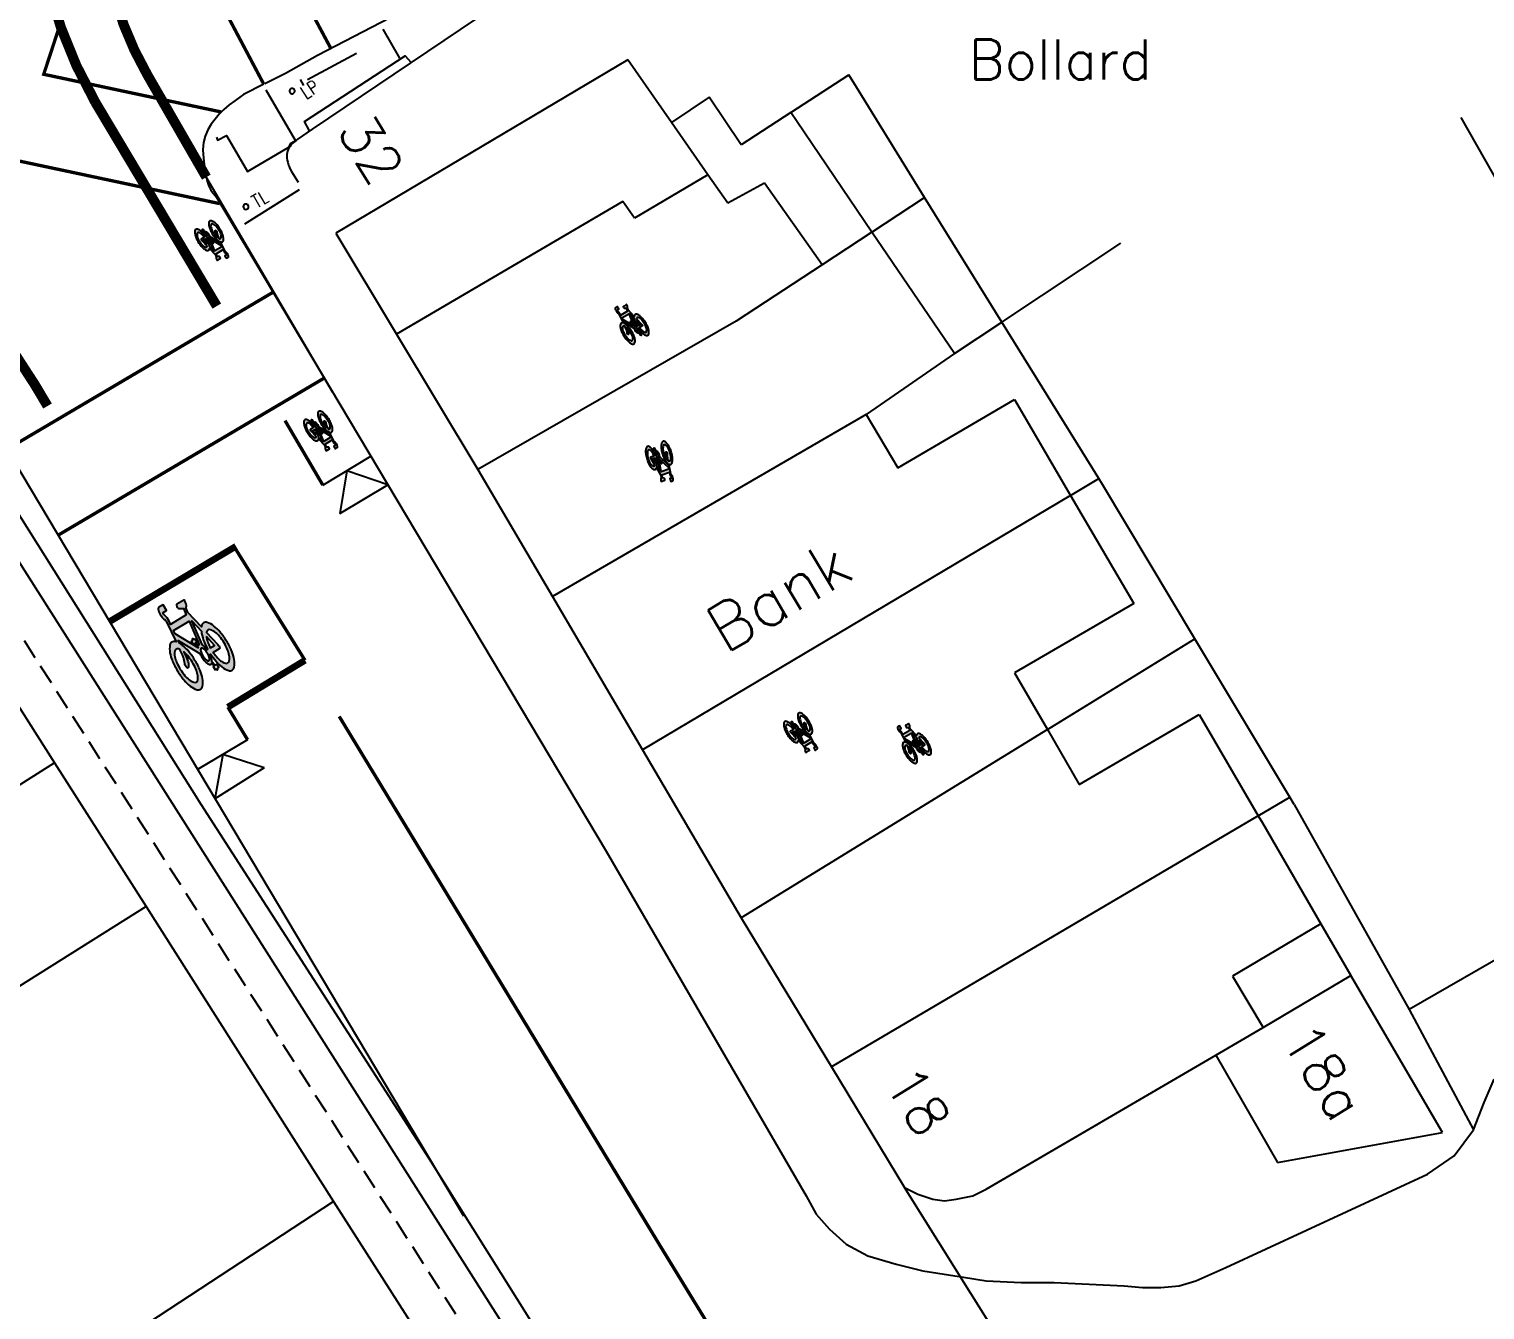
# Model space of a CAD drawing. Extents: x 427500 to 429848, y 434500 to 436505.
# Drawn here: x 427899.43 to 427943.12, y 436157.08 to 436195.52 of the extents above; entities that cross this region are included whole.
import ezdxf

# ---------------------------------------------------------------- set-up
doc = ezdxf.new("R2010")
doc.units = 0
for name, pattern in [('1003', [0.9, 0.6, -0.3]), ('1004', [6, 4, -2]), ('1055', [0.6, 0.1, -0.5]), ('BLIP', [1, 0.5, -0.5])]:
    doc.linetypes.add(name, pattern=pattern)
doc.layers.get('0').update_dxf_attribs({"color": 222})
for name, color, linetype in [('KTS_LINES', 7, 'Continuous'), ('LPTIP_Ex_Base', 8, 'Continuous'), ('PRO-MARKINGS', 7, 'Continuous'), ('PROPOSED', 1, 'Continuous')]:
    doc.layers.add(name, color=color, linetype=linetype)
doc.styles.add('MtXpl_Romans', font='romans__.ttf')
doc.styles.get("Standard").update_dxf_attribs({"font": 'romans.shx'})

# ---------------------------------------------------------------- blocks, each defined once
blk = doc.blocks.new('FENCE_UP')
at = {"color": 0, "linetype": 'ByBlock', "flags": 128}
blk.add_lwpolyline([(0, 0.5), (0, -0.5)], dxfattribs=at)
blk = doc.blocks.new('CIRCL')
at = {"color": 0, "linetype": 'ByBlock', "flags": 128}
for points in [[(0.5, 0), (0.475, 0.154), (0.404, 0.293), (0.293, 0.404), (0.154, 0.475), (0, 0.5), (-0.154, 0.475), (-0.293, 0.404), (-0.404, 0.293), (-0.475, 0.154), (-0.5, 0), (-0.475, -0.154), (-0.404, -0.293), (-0.293, -0.404), (-0.154, -0.475), (0, -0.5), (0.154, -0.475), (0.293, -0.404), (0.404, -0.293), (0.475, -0.154)], [(0.5, 0), (0.475, -0.154)]]:
    blk.add_lwpolyline(points, dxfattribs=at)
blk = doc.blocks.new('Bicycle-1057L')
h = blk.add_hatch(color=0)
h.dxf.hatch_style = 1
edge = h.paths.add_edge_path()
edge.add_arc((0.285, -0.213), 0.06, 129.1418, 144.2919)
edge.add_arc((0.246, -0.185), 0.0123, 145.2543, 218.1085)
edge.add_arc((0.272, -0.165), 0.0451, 218.1085, 242.7437)
edge.add_arc((0.3, -0.11), 0.107, 242.7437, 256.1141)
edge.add_line((0.274, -0.214), (0.274, -0.248))
edge.add_line((0.274, -0.248), (0.387, -0.248))
edge.add_line((0.387, -0.248), (0.387, -0.195))
edge.add_line((0.387, -0.195), (0.534, -0.17))
edge.add_arc((0.666, 0.057), 0.263, 239.7927, 250.149)
edge.add_arc((0.76, 0.316), 0.538, 250.149, 261.4949)
edge.add_arc((0.822, 0.729), 0.956, 261.4949, 265.579)
edge.add_line((0.748, -0.224), (0.748, -0.251))
edge.add_arc((0.827, -2.482), 2.233, 92.0364, 98.7101)
edge.add_arc((0.681, -1.524), 1.263, 98.7101, 110.2976)
edge.add_arc((0.459, -0.924), 0.624, 110.2976, 131.7626)
edge.add_arc((0.13, -0.555), 0.13, 131.7626, 180)
edge.add_arc((0.13, -0.555), 0.13, 180, 228.2374)
edge.add_arc((0.459, -0.187), 0.624, 228.2374, 249.7024)
edge.add_arc((0.681, 0.413), 1.263, 249.7024, 261.2899)
edge.add_arc((0.827, 1.371), 2.233, 261.2899, 270)
edge.add_arc((0.827, 1.371), 2.233, 270, 278.7101)
edge.add_arc((0.974, 0.413), 1.263, 278.7101, 290.2976)
edge.add_arc((1.196, -0.187), 0.624, 290.2976, 311.7626)
edge.add_arc((1.525, -0.555), 0.13, 311.7626, 360)
edge.add_arc((1.525, -0.555), 0.13, 0, 48.2374)
edge.add_arc((1.196, -0.924), 0.624, 48.2374, 51.4487)
edge.add_line((1.585, -0.436), (2.166, -0.316))
edge.add_line((2.166, -0.316), (2.326, -0.339))
edge.add_arc((2.374, -0.328), 0.049, 192.7523, 229.4557)
edge.add_arc((2.453, -0.232), 0.174, 230.3015, 254.7694)
edge.add_arc((2.578, 0.205), 0.627, 254.2163, 263.9589)
edge.add_arc((2.519, -0.358), 0.0621, 263.3378, 292.2723)
edge.add_arc((2.535, -0.402), 0.0152, 300.2363, 358.2882)
edge.add_line((2.55, -0.402), (2.55, -0.157))
edge.add_arc((2.525, -0.158), 0.0247, 2.6611, 38.315)
edge.add_arc((2.518, -0.164), 0.0344, 38.315, 73.2177)
edge.add_arc((2.477, -0.298), 0.174, 73.2177, 98.6063)
edge.add_arc((2.463, -0.2), 0.0751, 98.6063, 134.8802)
edge.add_line((2.41, -0.147), (2.342, -0.26))
edge.add_line((2.342, -0.26), (2.131, -0.23))
edge.add_line((2.131, -0.23), (2.131, 0.316))
edge.add_line((2.131, 0.316), (2.233, 0.306))
edge.add_arc((2.304, 0.753), 0.452, 260.9327, 290.3801)
edge.add_arc((2.506, 0.246), 0.0935, 71.0097, 118.2334, ccw=False)
edge.add_arc((2.529, 0.315), 0.0209, 6.4726, 70.6973, ccw=False)
edge.add_line((2.55, 0.317), (2.55, 0.204))
edge.add_line((2.55, 0.204), (2.754, 0.204))
edge.add_line((2.754, 0.204), (2.754, 0.352))
edge.add_arc((2.719, 0.346), 0.0355, 9.2422, 38.245)
edge.add_arc((2.665, 0.304), 0.104, 38.245, 62.4014)
edge.add_arc((2.594, 0.167), 0.258, 62.4014, 80.16)
edge.add_arc((2.532, -0.19), 0.62, 80.16, 97.3946)
edge.add_arc((2.498, 0.076), 0.352, 97.3946, 115.9418)
edge.add_arc((2.287, 0.506), 0.127, 265.4429, 296.4808, ccw=False)
edge.add_line((2.277, 0.38), (1.596, 0.445))
edge.add_arc((1.196, 0.924), 0.624, 309.8749, 311.7821)
edge.add_arc((1.525, 0.555), 0.13, 311.7821, 360)
edge.add_arc((1.525, 0.555), 0.13, 0, 48.2179)
edge.add_arc((1.196, 0.187), 0.624, 48.2179, 69.6897)
edge.add_arc((0.974, -0.412), 1.263, 69.6897, 81.284)
edge.add_arc((0.827, -1.369), 2.231, 81.284, 90)
edge.add_arc((0.827, -1.369), 2.231, 90, 98.716)
edge.add_arc((0.681, -0.412), 1.263, 98.716, 110.3103)
edge.add_arc((0.459, 0.187), 0.624, 110.3103, 131.7821)
edge.add_arc((0.13, 0.555), 0.13, 131.7821, 180)
edge.add_arc((0.13, 0.555), 0.13, 180, 228.2179)
edge.add_arc((0.459, 0.924), 0.624, 228.2179, 249.6897)
edge.add_arc((0.681, 1.523), 1.263, 249.6897, 261.284)
edge.add_arc((0.827, 2.48), 2.231, 261.284, 270)
edge.add_arc((0.827, 2.48), 2.231, 270, 278.716)
edge.add_arc((0.974, 1.523), 1.263, 278.716, 290.3103)
edge.add_arc((1.196, 0.924), 0.624, 290.3103, 298.74)
edge.add_line((1.496, 0.377), (1.598, 0.367))
edge.add_line((1.598, 0.367), (0.928, 0.017))
edge.add_arc((0.822, -0.933), 0.956, 83.631, 90)
edge.add_arc((0.822, -0.933), 0.956, 90, 98.5051)
edge.add_arc((0.76, -0.52), 0.538, 98.5051, 109.851)
edge.add_arc((0.666, -0.261), 0.263, 109.851, 131.0754)
edge.add_arc((0.528, -0.102), 0.052, 131.0754, 180)
edge.add_arc((0.528, -0.102), 0.052, 180, 222.687)
edge.add_line((0.49, -0.137), (0.387, -0.155))
edge.add_line((0.387, -0.155), (0.387, -0.12))
edge.add_line((0.387, -0.12), (0.274, -0.12))
edge.add_line((0.274, -0.12), (0.274, -0.155))
edge.add_arc((0.294, -0.238), 0.0853, 103.022, 123.3282)
edge = h.paths.add_edge_path(flags=16)
edge.add_line((1.816, 0.346), (1.927, 0.335))
edge.add_line((1.927, 0.335), (1.927, -0.207))
edge.add_line((1.927, -0.207), (1.167, -0.104))
edge.add_arc((1.115, -0.102), 0.052, 357.6881, 360)
edge.add_arc((1.115, -0.102), 0.052, 0, 45.6771)
edge.add_line((1.152, -0.065), (1.266, -0.045))
edge.add_line((1.266, -0.045), (1.266, -0.079))
edge.add_line((1.266, -0.079), (1.376, -0.079))
edge.add_line((1.376, -0.079), (1.376, -0.045))
edge.add_arc((1.351, 0.05), 0.0985, 284.71, 308.6625)
edge.add_arc((1.403, -0.015), 0.015, 308.6625, 417.055)
edge.add_arc((1.354, -0.091), 0.105, 57.055, 77.9255)
edge.add_line((1.376, 0.012), (1.376, 0.046))
edge.add_line((1.376, 0.046), (1.266, 0.046))
edge.add_line((1.266, 0.046), (1.266, -0.008))
edge.add_line((1.266, -0.008), (1.11, -0.035))
edge.add_arc((0.977, -0.261), 0.263, 59.4986, 62.3014)
edge.add_line((1.099, -0.028), (1.816, 0.346))
edge = h.paths.add_edge_path(flags=16)
edge.add_arc((1.084, -0.81), 0.435, 65.845, 69.5672)
edge.add_arc((0.93, -1.226), 0.878, 69.5672, 81.2276)
edge.add_arc((0.827, -1.888), 1.548, 81.2276, 87.0632)
edge.add_line((0.907, -0.342), (0.907, -0.487))
edge.add_line((0.907, -0.487), (1.262, -0.414))
edge = h.paths.add_edge_path(flags=16)
edge.add_arc((0.341, -0.555), 0.0916, 180, 228.0314)
edge.add_arc((0.57, -0.3), 0.435, 228.0314, 249.5672)
edge.add_arc((0.725, 0.115), 0.878, 249.5672, 261.2276)
edge.add_arc((0.827, 0.778), 1.548, 261.2276, 270)
edge.add_arc((0.827, 0.778), 1.548, 270, 278.7724)
edge.add_arc((0.93, 0.115), 0.878, 278.7724, 290.4328)
edge.add_arc((1.084, -0.3), 0.435, 290.4328, 311.9686)
edge.add_arc((1.314, -0.555), 0.0916, 311.9686, 360)
edge.add_arc((1.314, -0.555), 0.0916, 0, 48.0314)
edge.add_arc((1.084, -0.81), 0.435, 48.0314, 49.2693)
edge.add_line((1.368, -0.481), (0.879, -0.582))
edge.add_arc((0.815, -0.334), 0.257, 270, 284.4885, ccw=False)
edge.add_arc((0.816, -0.464), 0.126, 244.001, 269.6286, ccw=False)
edge.add_arc((0.772, -0.556), 0.0238, 177.4213, 242.4793, ccw=False)
edge.add_line((0.748, -0.555), (0.748, -0.342))
edge.add_arc((0.827, -1.888), 1.548, 92.9368, 98.7724)
edge.add_arc((0.725, -1.226), 0.878, 98.7724, 110.4328)
edge.add_arc((0.57, -0.81), 0.435, 110.4328, 131.9686)
edge.add_arc((0.341, -0.555), 0.0916, 131.9686, 180)
edge = h.paths.add_edge_path(flags=16)
edge.add_line((0.907, -0.251), (0.907, -0.223))
edge.add_arc((0.822, 0.729), 0.956, 275.1028, 278.5051)
edge.add_arc((0.883, 0.316), 0.538, 278.5051, 289.851)
edge.add_arc((0.977, 0.057), 0.263, 289.851, 297.5735)
edge.add_line((1.098, -0.176), (1.893, -0.283))
edge.add_line((1.893, -0.283), (1.48, -0.369))
edge.add_arc((1.196, -0.924), 0.624, 62.9022, 69.7024)
edge.add_arc((0.974, -1.524), 1.263, 69.7024, 81.2899)
edge.add_arc((0.827, -2.482), 2.233, 81.2899, 87.9636)
edge = h.paths.add_edge_path(flags=16)
edge.add_arc((1.008, -0.102), 0.0342, 0, 48.449)
edge.add_arc((0.92, -0.201), 0.167, 48.449, 69.8406)
edge.add_arc((0.861, -0.363), 0.339, 69.8406, 81.3534)
edge.add_arc((0.822, -0.622), 0.601, 81.3534, 90)
edge.add_arc((0.822, -0.622), 0.601, 90, 98.6466)
edge.add_arc((0.782, -0.363), 0.339, 98.6466, 110.1594)
edge.add_arc((0.723, -0.201), 0.167, 110.1594, 131.551)
edge.add_arc((0.635, -0.102), 0.0342, 131.551, 180)
edge.add_arc((0.635, -0.102), 0.0342, 180, 228.449)
edge.add_arc((0.723, -0.003), 0.167, 228.449, 249.8406)
edge.add_arc((0.782, 0.159), 0.339, 249.8406, 261.3534)
edge.add_arc((0.822, 0.418), 0.601, 261.3534, 270)
edge.add_arc((0.822, 0.418), 0.601, 270, 278.6466)
edge.add_arc((0.861, 0.159), 0.339, 278.6466, 290.1594)
edge.add_arc((0.92, -0.003), 0.167, 290.1594, 311.551)
edge.add_arc((1.008, -0.102), 0.0342, 311.551, 360)
edge = h.paths.add_edge_path(flags=16)
edge.add_arc((1.257, 1.214), 0.733, 256.4487, 264.5543)
edge.add_line((1.187, 0.484), (1.345, 0.469))
edge.add_arc((1.084, 0.822), 0.439, 306.4657, 311.7704)
edge.add_arc((1.318, 0.56), 0.0876, 311.7704, 360.5617)
edge.add_arc((1.318, 0.56), 0.0876, 0.5617, 49.353)
edge.add_arc((1.089, 0.294), 0.439, 49.353, 70.6246)
edge.add_arc((0.937, -0.138), 0.896, 70.6246, 82.0171)
edge.add_arc((0.841, -0.825), 1.591, 82.0171, 90.5617)
edge.add_arc((0.841, -0.825), 1.591, 90.5617, 99.1063)
edge.add_arc((0.731, -0.14), 0.896, 99.1063, 110.4988)
edge.add_arc((0.571, 0.289), 0.439, 110.4988, 131.7704)
edge.add_arc((0.337, 0.551), 0.0876, 131.7704, 180.5617)
edge.add_arc((0.337, 0.551), 0.0876, 180.5617, 229.353)
edge.add_arc((0.566, 0.817), 0.439, 229.353, 250.6246)
edge.add_arc((0.717, 1.248), 0.896, 250.6246, 262.0171)
edge.add_arc((0.814, 1.936), 1.591, 262.0171, 270.5617)
edge.add_arc((0.814, 1.936), 1.591, 270.5617, 279.1063)
edge.add_arc((0.924, 1.25), 0.896, 279.1063, 289.0981)
edge.add_line((1.217, 0.404), (1.054, 0.419))
edge.add_arc((1.136, 1.245), 0.83, 249.5302, 264.3321, ccw=False)
edge.add_arc((0.926, 0.684), 0.231, 219.8114, 249.5302, ccw=False)
edge.add_arc((0.769, 0.553), 0.0262, 182.9002, 219.8114, ccw=False)
edge.add_arc((0.756, 0.552), 0.0126, 121.3414, 182.9002, ccw=False)
edge.add_arc((0.809, 0.464), 0.115, 96.5312, 121.3414, ccw=False)
edge.add_arc((0.822, 0.352), 0.228, 77.386, 96.5312, ccw=False)
edge.add_arc((0.85, 0.476), 0.102, 58.9852, 77.386, ccw=False)
edge.add_arc((1.22, 1.205), 0.716, 243.667, 259.1754)
at = {"color": 0}
for p, q in [((0.747, -0.231), (0.745, -0.231)), ((0.746, -0.231), (0.745, -0.232)), ((0.747, -0.234), (0.745, -0.234)), ((0.746, -0.236), (0.745, -0.236)), ((0.745, -0.236), (0.745, -0.236)), ((0.745, -0.236), (0.745, -0.236)), ((0.747, -0.232), (0.746, -0.231)), ((0.747, -0.236), (0.746, -0.236)), ((0.746, -0.236), (0.746, -0.236)), ((0.747, -0.233), (0.747, -0.235)), ((0.747, -0.236), (0.747, -0.236)), ((0.747, -0.236), (0.747, -0.236))]:
    blk.add_line(p, q, dxfattribs=at)
for points in [[(0.247, -0.167, 0.066202), (0.236, -0.178, 0.329046), (0.236, -0.193, 0.107907), (0.251, -0.205, 0.058405), (0.274, -0.214), (0.274, -0.248), (0.387, -0.248), (0.387, -0.195), (0.534, -0.17, 0.045219), (0.577, -0.19, 0.049546), (0.68, -0.216, 0.017822), (0.748, -0.224), (0.748, -0.251, 0.029128), (0.489, -0.275, 0.050603), (0.242, -0.339, 0.093934), (0.043, -0.459, 0.21364), (0, -0.555, 0.21364), (0.043, -0.652, 0.093934), (0.242, -0.772, 0.050603), (0.489, -0.836, 0.038023), (0.827, -0.861, 0.038023), (1.165, -0.836, 0.050603), (1.412, -0.772, 0.093934), (1.611, -0.652, 0.21364), (1.655, -0.555, 0.21364), (1.611, -0.459, 0.014013), (1.585, -0.436), (2.166, -0.316), (2.326, -0.339, 0.161532), (2.342, -0.365, 0.107169), (2.407, -0.399, 0.042535), (2.512, -0.419, 0.126926), (2.542, -0.415, 0.258859), (2.55, -0.402), (2.55, -0.157, 0.156836), (2.545, -0.143, 0.15348), (2.528, -0.132, 0.111234), (2.451, -0.126, 0.15961), (2.41, -0.147), (2.342, -0.26), (2.131, -0.23), (2.131, 0.316), (2.233, 0.306, 0.1292), (2.461, 0.329, -0.209019), (2.536, 0.335, -0.287807), (2.55, 0.317), (2.55, 0.204), (2.754, 0.204), (2.754, 0.352, 0.127228), (2.747, 0.368, 0.105794), (2.713, 0.396, 0.077642), (2.638, 0.421, 0.075343), (2.452, 0.425, 0.081105), (2.344, 0.393, -0.136262), (2.277, 0.38), (1.596, 0.445, 0.008322), (1.611, 0.459, 0.213551), (1.655, 0.555, 0.213551), (1.611, 0.652, 0.093963), (1.412, 0.772, 0.050633), (1.165, 0.836, 0.038049), (0.827, 0.862, 0.038049), (0.489, 0.836, 0.050633), (0.242, 0.772, 0.093963), (0.043, 0.652, 0.213551), (0, 0.555, 0.213551), (0.043, 0.459, 0.093963), (0.242, 0.339, 0.050633), (0.489, 0.275, 0.038049), (0.827, 0.249, 0.038049), (1.165, 0.275, 0.050633), (1.412, 0.339, 0.036798), (1.496, 0.377), (1.598, 0.367), (0.928, 0.017, 0.027797), (0.822, 0.023, 0.037128), (0.68, 0.012, 0.049546), (0.577, -0.014, 0.092874), (0.494, -0.063, 0.216777), (0.476, -0.102, 0.188442), (0.49, -0.137), (0.387, -0.155), (0.387, -0.12), (0.274, -0.12), (0.274, -0.155, 0.088835), (0.247, -0.167)], [(1.085, 0.501, 0.035382), (1.187, 0.484), (1.345, 0.469, 0.02315), (1.376, 0.495, 0.216168), (1.405, 0.561, 0.216168), (1.375, 0.627, 0.093082), (1.235, 0.708, 0.04975), (1.062, 0.75, 0.0373), (0.825, 0.765, 0.0373), (0.589, 0.745, 0.04975), (0.417, 0.7, 0.093082), (0.279, 0.616, 0.216168), (0.249, 0.55, 0.216168), (0.28, 0.484, 0.093082), (0.42, 0.403, 0.04975), (0.593, 0.361, 0.0373), (0.829, 0.346, 0.0373), (1.066, 0.366, 0.043625), (1.217, 0.404), (1.054, 0.419, -0.064675), (0.846, 0.468, -0.130405), (0.749, 0.536, -0.162463), (0.743, 0.552, -0.275252), (0.749, 0.563, -0.10868), (0.796, 0.579, -0.083732), (0.872, 0.575, -0.080461), (0.902, 0.563, 0.067772)], [(1.816, 0.346), (1.927, 0.335), (1.927, -0.207), (1.167, -0.104, 0.010088), (1.167, -0.102, 0.201985), (1.152, -0.065), (1.266, -0.045), (1.266, -0.079), (1.376, -0.079), (1.376, -0.045, 0.104895), (1.413, -0.027, 0.511684), (1.412, -0.003, 0.091317), (1.376, 0.012), (1.376, 0.046), (1.266, 0.046), (1.266, -0.008), (1.11, -0.035, 0.01223), (1.099, -0.028)], [(0.249, -0.555, 0.2127), (0.28, -0.623, 0.094245), (0.419, -0.708, 0.050922), (0.591, -0.753, 0.038295), (0.827, -0.771, 0.038295), (1.063, -0.753, 0.050922), (1.236, -0.708, 0.094245), (1.375, -0.623, 0.2127), (1.405, -0.555, 0.2127), (1.375, -0.487, 0.005402), (1.368, -0.481), (0.879, -0.582, -0.063302), (0.815, -0.59, -0.11229), (0.761, -0.578, -0.291748), (0.748, -0.555), (0.748, -0.342, 0.025468), (0.591, -0.358, 0.050922), (0.419, -0.403, 0.094245), (0.28, -0.487, 0.2127)], [(1.043, -0.102, 0.214605), (1.031, -0.076, 0.093611), (0.978, -0.045, 0.050276), (0.912, -0.028, 0.037746), (0.822, -0.021, 0.037746), (0.731, -0.028, 0.050276), (0.665, -0.045, 0.093611), (0.612, -0.076, 0.214605), (0.601, -0.102, 0.214605), (0.612, -0.128, 0.093611), (0.665, -0.159, 0.050276), (0.731, -0.176, 0.037746), (0.822, -0.183, 0.037746), (0.912, -0.176, 0.050276), (0.978, -0.159, 0.093611), (1.031, -0.128, 0.214605)], [(0.907, -0.251), (0.907, -0.223, 0.014846), (0.963, -0.216, 0.049546), (1.066, -0.19, 0.033708), (1.098, -0.176), (1.893, -0.283), (1.48, -0.369, 0.02968), (1.412, -0.339, 0.050603), (1.165, -0.275, 0.029128)], [(1.262, -0.414, 0.016243), (1.236, -0.403, 0.050922), (1.063, -0.358, 0.025468), (0.907, -0.342), (0.907, -0.487)]]:
    blk.add_lwpolyline(points, format="xyb", close=True, dxfattribs=at)
blk = doc.blocks.new('Bicycle-1057S')
h = blk.add_hatch(color=0)
h.dxf.hatch_style = 1
edge = h.paths.add_edge_path()
edge.add_arc((0.126, -0.094), 0.0265, 129.1418, 144.2919)
edge.add_arc((0.109, -0.082), 0.00544, 145.2543, 218.1085)
edge.add_arc((0.12, -0.073), 0.0199, 218.1085, 242.7437)
edge.add_arc((0.132, -0.049), 0.047, 242.7437, 256.1141)
edge.add_line((0.121, -0.094), (0.121, -0.109))
edge.add_line((0.121, -0.109), (0.171, -0.109))
edge.add_line((0.171, -0.109), (0.171, -0.086))
edge.add_line((0.171, -0.086), (0.236, -0.075))
edge.add_arc((0.294, 0.025), 0.116, 239.7927, 250.149)
edge.add_arc((0.335, 0.139), 0.237, 250.149, 261.4949)
edge.add_arc((0.363, 0.322), 0.422, 261.4949, 265.579)
edge.add_line((0.33, -0.099), (0.33, -0.111))
edge.add_arc((0.365, -1.095), 0.985, 92.0364, 98.7101)
edge.add_arc((0.3, -0.672), 0.557, 98.7101, 110.2976)
edge.add_arc((0.202, -0.408), 0.275, 110.2976, 131.7626)
edge.add_arc((0.057, -0.245), 0.0571, 131.7626, 180)
edge.add_arc((0.057, -0.245), 0.0571, 180, 228.2374)
edge.add_arc((0.202, -0.082), 0.275, 228.2374, 249.7024)
edge.add_arc((0.3, 0.182), 0.557, 249.7024, 261.2899)
edge.add_arc((0.365, 0.605), 0.985, 261.2899, 270)
edge.add_arc((0.365, 0.605), 0.985, 270, 278.7101)
edge.add_arc((0.43, 0.182), 0.557, 278.7101, 290.2976)
edge.add_arc((0.528, -0.082), 0.275, 290.2976, 311.7626)
edge.add_arc((0.673, -0.245), 0.0571, 311.7626, 360)
edge.add_arc((0.673, -0.245), 0.0571, 0, 48.2374)
edge.add_arc((0.528, -0.408), 0.275, 48.2374, 51.4487)
edge.add_line((0.699, -0.192), (0.956, -0.139))
edge.add_line((0.956, -0.139), (1.026, -0.149))
edge.add_arc((1.047, -0.145), 0.0216, 192.7523, 229.4557)
edge.add_arc((1.082, -0.102), 0.0766, 230.3015, 254.7694)
edge.add_arc((1.137, 0.09), 0.277, 254.2163, 263.9589)
edge.add_arc((1.111, -0.158), 0.0274, 263.3378, 292.2723)
edge.add_arc((1.118, -0.177), 0.00668, 300.2363, 358.2882)
edge.add_line((1.125, -0.178), (1.125, -0.069))
edge.add_arc((1.114, -0.07), 0.0109, 2.6611, 38.315)
edge.add_arc((1.111, -0.073), 0.0152, 38.315, 73.2177)
edge.add_arc((1.093, -0.132), 0.0768, 73.2177, 98.6063)
edge.add_arc((1.086, -0.088), 0.0331, 98.6063, 134.8802)
edge.add_line((1.063, -0.065), (1.033, -0.115))
edge.add_line((1.033, -0.115), (0.94, -0.101))
edge.add_line((0.94, -0.101), (0.94, 0.139))
edge.add_line((0.94, 0.139), (0.985, 0.135))
edge.add_arc((1.016, 0.332), 0.2, 260.9327, 290.3801)
edge.add_arc((1.105, 0.109), 0.0412, 71.0097, 118.2334, ccw=False)
edge.add_arc((1.116, 0.139), 0.00922, 6.4726, 70.6973, ccw=False)
edge.add_line((1.125, 0.14), (1.125, 0.09))
edge.add_line((1.125, 0.09), (1.215, 0.09))
edge.add_line((1.215, 0.09), (1.215, 0.155))
edge.add_arc((1.2, 0.153), 0.0157, 9.2422, 38.245)
edge.add_arc((1.176, 0.134), 0.0458, 38.245, 62.4014)
edge.add_arc((1.144, 0.074), 0.114, 62.4014, 80.16)
edge.add_arc((1.117, -0.084), 0.273, 80.16, 97.3946)
edge.add_arc((1.102, 0.033), 0.155, 97.3946, 115.9418)
edge.add_arc((1.009, 0.223), 0.0561, 265.4429, 296.4808, ccw=False)
edge.add_line((1.004, 0.167), (0.704, 0.196))
edge.add_arc((0.528, 0.407), 0.275, 309.8749, 311.7821)
edge.add_arc((0.673, 0.245), 0.0572, 311.7821, 360)
edge.add_arc((0.673, 0.245), 0.0572, 360, 408.2179)
edge.add_arc((0.528, 0.083), 0.275, 48.2179, 69.6897)
edge.add_arc((0.43, -0.182), 0.557, 69.6897, 81.284)
edge.add_arc((0.365, -0.604), 0.984, 81.284, 90)
edge.add_arc((0.365, -0.604), 0.984, 90, 98.716)
edge.add_arc((0.3, -0.182), 0.557, 98.716, 110.3103)
edge.add_arc((0.202, 0.083), 0.275, 110.3103, 131.7821)
edge.add_arc((0.057, 0.245), 0.0572, 131.7821, 180)
edge.add_arc((0.057, 0.245), 0.0572, 180, 228.2179)
edge.add_arc((0.202, 0.407), 0.275, 228.2179, 249.6897)
edge.add_arc((0.3, 0.672), 0.557, 249.6897, 261.284)
edge.add_arc((0.365, 1.094), 0.984, 261.284, 270)
edge.add_arc((0.365, 1.094), 0.984, 270, 278.716)
edge.add_arc((0.43, 0.672), 0.557, 278.716, 290.3103)
edge.add_arc((0.528, 0.407), 0.275, 290.3103, 298.74)
edge.add_line((0.66, 0.166), (0.705, 0.162))
edge.add_line((0.705, 0.162), (0.409, 0.007))
edge.add_arc((0.362, -0.412), 0.422, 83.631, 90)
edge.add_arc((0.362, -0.412), 0.422, 90, 98.5051)
edge.add_arc((0.335, -0.229), 0.237, 98.5051, 109.851)
edge.add_arc((0.294, -0.115), 0.116, 109.851, 131.0754)
edge.add_arc((0.233, -0.045), 0.0229, 131.0754, 180)
edge.add_arc((0.233, -0.045), 0.0229, 180, 222.687)
edge.add_line((0.216, -0.061), (0.171, -0.068))
edge.add_line((0.171, -0.068), (0.171, -0.053))
edge.add_line((0.171, -0.053), (0.121, -0.053))
edge.add_line((0.121, -0.053), (0.121, -0.068))
edge.add_arc((0.13, -0.105), 0.0376, 103.022, 123.3282)
edge = h.paths.add_edge_path(flags=16)
edge.add_line((0.801, 0.153), (0.85, 0.148))
edge.add_line((0.85, 0.148), (0.85, -0.091))
edge.add_line((0.85, -0.091), (0.515, -0.046))
edge.add_arc((0.492, -0.045), 0.0229, 357.6881, 360)
edge.add_arc((0.492, -0.045), 0.0229, 360, 405.6771)
edge.add_line((0.508, -0.029), (0.558, -0.02))
edge.add_line((0.558, -0.02), (0.558, -0.035))
edge.add_line((0.558, -0.035), (0.607, -0.035))
edge.add_line((0.607, -0.035), (0.607, -0.02))
edge.add_arc((0.596, 0.022), 0.0434, 284.71, 308.6625)
edge.add_arc((0.619, -0.007), 0.00661, 308.6625, 417.055)
edge.add_arc((0.597, -0.04), 0.0465, 57.055, 77.9255)
edge.add_line((0.607, 0.005), (0.607, 0.02))
edge.add_line((0.607, 0.02), (0.558, 0.02))
edge.add_line((0.558, 0.02), (0.558, -0.003))
edge.add_line((0.558, -0.003), (0.49, -0.015))
edge.add_arc((0.431, -0.115), 0.116, 59.4986, 62.3014)
edge.add_line((0.485, -0.012), (0.801, 0.153))
edge = h.paths.add_edge_path(flags=16)
edge.add_arc((0.478, -0.358), 0.192, 65.845, 69.5672)
edge.add_arc((0.41, -0.541), 0.387, 69.5672, 81.2276)
edge.add_arc((0.365, -0.833), 0.683, 81.2276, 87.0632)
edge.add_line((0.4, -0.151), (0.4, -0.215))
edge.add_line((0.4, -0.215), (0.557, -0.183))
edge = h.paths.add_edge_path(flags=16)
edge.add_arc((0.15, -0.245), 0.0404, 180, 228.0314)
edge.add_arc((0.252, -0.132), 0.192, 228.0314, 249.5672)
edge.add_arc((0.32, 0.051), 0.387, 249.5672, 261.2276)
edge.add_arc((0.365, 0.343), 0.683, 261.2276, 270)
edge.add_arc((0.365, 0.343), 0.683, 270, 278.7724)
edge.add_arc((0.41, 0.051), 0.387, 278.7724, 290.4328)
edge.add_arc((0.478, -0.132), 0.192, 290.4328, 311.9686)
edge.add_arc((0.58, -0.245), 0.0404, 311.9686, 360)
edge.add_arc((0.58, -0.245), 0.0404, 0, 48.0314)
edge.add_arc((0.478, -0.358), 0.192, 48.0314, 49.2693)
edge.add_line((0.604, -0.212), (0.388, -0.257))
edge.add_arc((0.36, -0.147), 0.113, 270, 284.4885, ccw=False)
edge.add_arc((0.36, -0.205), 0.0555, 244.001, 269.6286, ccw=False)
edge.add_arc((0.34, -0.245), 0.0105, 177.4213, 242.4793, ccw=False)
edge.add_line((0.33, -0.245), (0.33, -0.151))
edge.add_arc((0.365, -0.833), 0.683, 92.9368, 98.7724)
edge.add_arc((0.32, -0.541), 0.387, 98.7724, 110.4328)
edge.add_arc((0.252, -0.358), 0.192, 110.4328, 131.9686)
edge.add_arc((0.15, -0.245), 0.0404, 131.9686, 180)
edge = h.paths.add_edge_path(flags=16)
edge.add_line((0.4, -0.111), (0.4, -0.098))
edge.add_arc((0.363, 0.322), 0.422, 275.1028, 278.5051)
edge.add_arc((0.39, 0.139), 0.237, 278.5051, 289.851)
edge.add_arc((0.431, 0.025), 0.116, 289.851, 297.5735)
edge.add_line((0.485, -0.078), (0.835, -0.125))
edge.add_line((0.835, -0.125), (0.653, -0.163))
edge.add_arc((0.528, -0.408), 0.275, 62.9022, 69.7024)
edge.add_arc((0.43, -0.672), 0.557, 69.7024, 81.2899)
edge.add_arc((0.365, -1.095), 0.985, 81.2899, 87.9636)
edge = h.paths.add_edge_path(flags=16)
edge.add_arc((0.445, -0.045), 0.0151, 0, 48.449)
edge.add_arc((0.406, -0.089), 0.0737, 48.449, 69.8406)
edge.add_arc((0.38, -0.16), 0.15, 69.8406, 81.3534)
edge.add_arc((0.362, -0.274), 0.265, 81.3534, 90)
edge.add_arc((0.362, -0.274), 0.265, 90, 98.6466)
edge.add_arc((0.345, -0.16), 0.15, 98.6466, 110.1594)
edge.add_arc((0.319, -0.089), 0.0737, 110.1594, 131.551)
edge.add_arc((0.28, -0.045), 0.0151, 131.551, 180)
edge.add_arc((0.28, -0.045), 0.0151, 180, 228.449)
edge.add_arc((0.319, -0.001), 0.0737, 228.449, 249.8406)
edge.add_arc((0.345, 0.07), 0.15, 249.8406, 261.3534)
edge.add_arc((0.363, 0.184), 0.265, 261.3534, 270)
edge.add_arc((0.363, 0.184), 0.265, 270, 278.6466)
edge.add_arc((0.38, 0.07), 0.15, 278.6466, 290.1594)
edge.add_arc((0.406, -0.001), 0.0737, 290.1594, 311.551)
edge.add_arc((0.445, -0.045), 0.0151, 311.551, 360)
edge = h.paths.add_edge_path(flags=16)
edge.add_arc((0.555, 0.536), 0.323, 256.4487, 264.5543)
edge.add_line((0.524, 0.214), (0.593, 0.207))
edge.add_arc((0.478, 0.363), 0.194, 306.4657, 311.7704)
edge.add_arc((0.581, 0.247), 0.0386, 311.7704, 360.5617)
edge.add_arc((0.581, 0.247), 0.0386, 0.5617, 49.353)
edge.add_arc((0.48, 0.13), 0.194, 49.353, 70.6246)
edge.add_arc((0.414, -0.061), 0.395, 70.6246, 82.0171)
edge.add_arc((0.371, -0.364), 0.702, 82.0171, 90.5617)
edge.add_arc((0.371, -0.364), 0.702, 90.5617, 99.1063)
edge.add_arc((0.322, -0.062), 0.395, 99.1063, 110.4988)
edge.add_arc((0.252, 0.127), 0.194, 110.4988, 131.7704)
edge.add_arc((0.149, 0.243), 0.0386, 131.7704, 180.5617)
edge.add_arc((0.149, 0.243), 0.0386, 180.5617, 229.353)
edge.add_arc((0.25, 0.36), 0.194, 229.353, 250.6246)
edge.add_arc((0.316, 0.551), 0.395, 250.6246, 262.0171)
edge.add_arc((0.359, 0.854), 0.702, 262.0171, 270.5617)
edge.add_arc((0.359, 0.854), 0.702, 270.5617, 279.1063)
edge.add_arc((0.408, 0.552), 0.395, 279.1063, 289.0981)
edge.add_line((0.537, 0.178), (0.465, 0.185))
edge.add_arc((0.501, 0.549), 0.366, 249.5302, 264.3321, ccw=False)
edge.add_arc((0.409, 0.302), 0.102, 219.8114, 249.5302, ccw=False)
edge.add_arc((0.339, 0.244), 0.0115, 182.9002, 219.8114, ccw=False)
edge.add_arc((0.333, 0.244), 0.00556, 121.3414, 182.9002, ccw=False)
edge.add_arc((0.357, 0.205), 0.051, 96.5312, 121.3414, ccw=False)
edge.add_arc((0.363, 0.155), 0.101, 77.386, 96.5312, ccw=False)
edge.add_arc((0.375, 0.21), 0.0448, 58.9852, 77.386, ccw=False)
edge.add_arc((0.538, 0.531), 0.316, 243.667, 259.1754)
at = {"color": 0}
for p, q in [((0.33, -0.102), (0.329, -0.102)), ((0.33, -0.102), (0.329, -0.102)), ((0.329, -0.102), (0.329, -0.102)), ((0.33, -0.103), (0.329, -0.103)), ((0.329, -0.104), (0.33, -0.104)), ((0.33, -0.104), (0.329, -0.104)), ((0.329, -0.104), (0.329, -0.104)), ((0.329, -0.104), (0.329, -0.104)), ((0.329, -0.104), (0.329, -0.104)), ((0.329, -0.104), (0.329, -0.104)), ((0.329, -0.104), (0.329, -0.104)), ((0.33, -0.103), (0.33, -0.104))]:
    blk.add_line(p, q, dxfattribs=at)
for points in [[(0.109, -0.073, 0.066202), (0.104, -0.079, 0.329046), (0.104, -0.085, 0.107907), (0.111, -0.09, 0.058405), (0.121, -0.094), (0.121, -0.109), (0.171, -0.109), (0.171, -0.086), (0.236, -0.075, 0.045219), (0.255, -0.084, 0.049546), (0.3, -0.095, 0.017822), (0.33, -0.099), (0.33, -0.111, 0.029128), (0.216, -0.121, 0.050603), (0.107, -0.15, 0.093934), (0.019, -0.202, 0.21364), (0, -0.245, 0.21364), (0.019, -0.288, 0.093934), (0.107, -0.34, 0.050603), (0.216, -0.369, 0.038023), (0.365, -0.38, 0.038023), (0.514, -0.369, 0.050603), (0.623, -0.34, 0.093934), (0.711, -0.288, 0.21364), (0.73, -0.245, 0.21364), (0.711, -0.202, 0.014013), (0.699, -0.192), (0.956, -0.139), (1.026, -0.149, 0.161532), (1.033, -0.161, 0.107169), (1.062, -0.176, 0.042535), (1.108, -0.185, 0.126926), (1.122, -0.183, 0.258859), (1.125, -0.178), (1.125, -0.069, 0.156836), (1.123, -0.063, 0.15348), (1.115, -0.058, 0.111234), (1.081, -0.056, 0.15961), (1.063, -0.065), (1.033, -0.115), (0.94, -0.101), (0.94, 0.139), (0.985, 0.135, 0.1292), (1.086, 0.145, -0.209019), (1.119, 0.148, -0.287807), (1.125, 0.14), (1.125, 0.09), (1.215, 0.09), (1.215, 0.155, 0.127228), (1.212, 0.162, 0.105794), (1.197, 0.175, 0.077642), (1.164, 0.186, 0.075343), (1.082, 0.188, 0.081105), (1.034, 0.173, -0.136262), (1.004, 0.167), (0.704, 0.196, 0.008322), (0.711, 0.202, 0.213551), (0.73, 0.245, 0.213551), (0.711, 0.288, 0.093963), (0.623, 0.341, 0.050633), (0.514, 0.369, 0.038049), (0.365, 0.38, 0.038049), (0.216, 0.369, 0.050633), (0.107, 0.341, 0.093963), (0.019, 0.288, 0.213551), (0, 0.245, 0.213551), (0.019, 0.202, 0.093963), (0.107, 0.149, 0.050633), (0.216, 0.121, 0.038049), (0.365, 0.11, 0.038049), (0.514, 0.121, 0.050633), (0.623, 0.149, 0.036798), (0.66, 0.166), (0.705, 0.162), (0.409, 0.007, 0.027797), (0.362, 0.01, 0.037128), (0.3, 0.005, 0.049546), (0.255, -0.006, 0.092874), (0.218, -0.028, 0.216777), (0.21, -0.045, 0.188442), (0.216, -0.061), (0.171, -0.068), (0.171, -0.053), (0.121, -0.053), (0.121, -0.068, 0.088835), (0.109, -0.073)], [(0.479, 0.221, 0.035382), (0.524, 0.214), (0.593, 0.207, 0.02315), (0.607, 0.218, 0.216168), (0.62, 0.247, 0.216168), (0.607, 0.276, 0.093082), (0.545, 0.312, 0.04975), (0.468, 0.331, 0.0373), (0.364, 0.337, 0.0373), (0.26, 0.329, 0.04975), (0.184, 0.309, 0.093082), (0.123, 0.272, 0.216168), (0.11, 0.242, 0.216168), (0.123, 0.214, 0.093082), (0.185, 0.178, 0.04975), (0.262, 0.159, 0.0373), (0.366, 0.153, 0.0373), (0.47, 0.161, 0.043625), (0.537, 0.178), (0.465, 0.185, -0.064675), (0.373, 0.206, -0.130405), (0.33, 0.237, -0.162463), (0.328, 0.243, -0.275252), (0.33, 0.248, -0.10868), (0.351, 0.255, -0.083732), (0.385, 0.254, -0.080461), (0.398, 0.248, 0.067772)], [(0.801, 0.153), (0.85, 0.148), (0.85, -0.091), (0.515, -0.046, 0.010088), (0.515, -0.045, 0.201985), (0.508, -0.029), (0.558, -0.02), (0.558, -0.035), (0.607, -0.035), (0.607, -0.02, 0.104895), (0.623, -0.012, 0.511684), (0.623, -0.001, 0.091317), (0.607, 0.005), (0.607, 0.02), (0.558, 0.02), (0.558, -0.003), (0.49, -0.015, 0.01223), (0.485, -0.012)], [(0.11, -0.245, 0.2127), (0.123, -0.275, 0.094245), (0.185, -0.312, 0.050922), (0.261, -0.332, 0.038295), (0.365, -0.34, 0.038295), (0.469, -0.332, 0.050922), (0.545, -0.312, 0.094245), (0.607, -0.275, 0.2127), (0.62, -0.245, 0.2127), (0.607, -0.215, 0.005402), (0.604, -0.212), (0.388, -0.257, -0.063302), (0.36, -0.26, -0.11229), (0.336, -0.255, -0.291748), (0.33, -0.245), (0.33, -0.151, 0.025468), (0.261, -0.158, 0.050922), (0.185, -0.178, 0.094245), (0.123, -0.215, 0.2127)], [(0.46, -0.045, 0.214605), (0.455, -0.034, 0.093611), (0.431, -0.02, 0.050276), (0.402, -0.012, 0.037746), (0.362, -0.009, 0.037746), (0.323, -0.012, 0.050276), (0.294, -0.02, 0.093611), (0.27, -0.034, 0.214605), (0.265, -0.045, 0.214605), (0.27, -0.056, 0.093611), (0.294, -0.07, 0.050276), (0.323, -0.078, 0.037746), (0.362, -0.081, 0.037746), (0.402, -0.078, 0.050276), (0.431, -0.07, 0.093611), (0.455, -0.056, 0.214605)], [(0.4, -0.111), (0.4, -0.098, 0.014846), (0.425, -0.095, 0.049546), (0.47, -0.084, 0.033708), (0.485, -0.078), (0.835, -0.125), (0.653, -0.163, 0.02968), (0.623, -0.15, 0.050603), (0.514, -0.121, 0.029128)], [(0.557, -0.183, 0.016243), (0.545, -0.178, 0.050922), (0.469, -0.158, 0.025468), (0.4, -0.151), (0.4, -0.215)]]:
    blk.add_lwpolyline(points, format="xyb", close=True, dxfattribs=at)

msp = doc.modelspace()

# ---------------------------------------------------------------- linework, layer by layer
at = {"layer": 'LPTIP_Ex_Base', "color": 251, "true_color": 0x636466}
for p, q in [((427917.4, 436194.6), (427908.64, 436189.4)), ((427918.71, 436192.72), (427917.4, 436194.6)), ((427922.29, 436193.02), (427924.03, 436194.15)), ((427924.26, 436193.78), (427924.03, 436194.15)), ((427926.3, 436190.47), (427924.26, 436193.78)), ((427919.84, 436193.48), (427918.71, 436192.72)), ((427920.8, 436192.05), (427919.84, 436193.48)), ((427922.29, 436193.02), (427920.8, 436192.05)), ((427922.48, 436192.74), (427922.29, 436193.02)), ((427919.8, 436191.15), (427918.71, 436192.72)), ((427924.72, 436189.43), (427922.48, 436192.74)), ((427944.885, 436188.497), (427942.412, 436192.865)), ((427919.8, 436191.15), (427917.6, 436189.85)), ((427920.4, 436190.3), (427919.8, 436191.15)), ((427921.5, 436190.9), (427920.4, 436190.3)), ((427923.23, 436188.45), (427921.5, 436190.9)), ((427905.055, 436190.473), (427905.055, 436190.473)), ((427905.055, 436190.473), (427905.055, 436190.473)), ((427905.055, 436190.473), (427905.055, 436190.473)), ((427905.055, 436190.473), (427905.055, 436190.473)), ((427905.055, 436190.473), (427905.055, 436190.473)), ((427905.055, 436190.473), (427905.055, 436190.473)), ((427905.055, 436190.473), (427916.75, 436170.85)), ((427917.25, 436190.35), (427910.46, 436186.36)), ((427917.6, 436189.85), (427917.25, 436190.35)), ((427924.72, 436189.43), (427926.3, 436190.47)), ((427928.62, 436186.72), (427926.3, 436190.47)), ((427908.64, 436189.4), (427910.46, 436186.36)), ((427924.72, 436189.43), (427923.23, 436188.45)), ((427927.2, 436185.78), (427924.72, 436189.43)), ((427928.62, 436186.72), (427932.2, 436189.1)), ((427923.23, 436188.45), (427920.65, 436186.75)), ((427920.65, 436186.75), (427912.9, 436182.3)), ((427910.46, 436186.36), (427912.9, 436182.3)), ((427927.2, 436185.78), (427928.62, 436186.72)), ((427931.54, 436182.03), (427928.62, 436186.72)), ((427927.2, 436185.78), (427924.55, 436183.95)), ((427925.5, 436182.35), (427929, 436184.4)), ((427929, 436184.4), (427930.69, 436181.52)), ((427924.55, 436183.95), (427915.14, 436178.49)), ((427924.55, 436183.95), (427925.5, 436182.35)), ((427896.7, 436183.35), (427915.05, 436154.45)), ((427904.6, 436172.25), (427897.55, 436183.45)), ((427912.9, 436182.3), (427915.14, 436178.49)), ((427930.69, 436181.52), (427931.54, 436182.03)), ((427931.65, 436181.85), (427931.54, 436182.03)), ((427930.69, 436181.52), (427917.84, 436173.89)), ((427930.69, 436181.52), (427932.59, 436178.28)), ((427934.42, 436177.22), (427931.65, 436181.85)), ((427915.14, 436178.49), (427917.84, 436173.89)), ((427932.59, 436178.28), (427929, 436176.2)), ((427897.59, 436177.59), (427900.19, 436173.5)), ((427929.99, 436174.5), (427934.42, 436177.22)), ((427937.27, 436172.47), (427934.42, 436177.22)), ((427929, 436176.2), (427929.99, 436174.5)), ((427930.95, 436172.85), (427934.55, 436174.95)), ((427934.55, 436174.95), (427936.32, 436171.91)), ((427929.99, 436174.5), (427920.8, 436168.85)), ((427929.99, 436174.5), (427930.95, 436172.85)), ((427917.84, 436173.89), (427920.8, 436168.85)), ((427900.19, 436173.5), (427888.65, 436166.15)), ((427900.19, 436173.5), (427902.94, 436169.19)), ((427936.32, 436171.91), (427937.27, 436172.47)), ((427937.4, 436172.25), (427937.27, 436172.47)), ((427911.45, 436161.6), (427904.6, 436172.25)), ((427936.32, 436171.91), (427923.51, 436164.37)), ((427936.32, 436171.91), (427936.45, 436171.7)), ((427937.4, 436172.25), (427940.85, 436166.1)), ((427936.45, 436171.7), (427938.2, 436168.67)), ((427916.75, 436170.85), (427922.75, 436160.5)), ((427902.94, 436169.19), (427890.04, 436161.06)), ((427902.94, 436169.19), (427908.57, 436160.33)), ((427920.8, 436168.85), (427923.51, 436164.37)), ((427938.2, 436168.67), (427935.55, 436167.1)), ((427938.2, 436168.67), (427939.1, 436167.12)), ((427944.15, 436168), (427940.85, 436166.1)), ((427935.55, 436167.1), (427936.47, 436165.56)), ((427936.47, 436165.56), (427939.1, 436167.12)), ((427941.85, 436162.4), (427939.1, 436167.12)), ((427940.85, 436166.1), (427942.78, 436162.48)), ((427935.05, 436164.72), (427936.47, 436165.56)), ((427928.15, 436160.7), (427935.05, 436164.72)), ((427935.05, 436164.72), (427936.9, 436161.5)), ((427923.51, 436164.37), (427925.7, 436160.75)), ((427943.1, 436163.3), (427943.4, 436164)), ((427942.78, 436162.48), (427943.1, 436163.3)), ((427936.9, 436161.5), (427941.85, 436162.4)), ((427942.2, 436161.7), (427942.78, 436162.48)), ((427916.25, 436153.95), (427911.45, 436161.6)), ((427941.4, 436161.15), (427942.2, 436161.7)), ((427935.35, 436158.35), (427941.4, 436161.15)), ((427925.7, 436160.75), (427926.1, 436160.55)), ((427926.1, 436160.55), (427926.55, 436160.4)), ((427927.75, 436160.5), (427928.15, 436160.7)), ((427908.57, 436160.33), (427895.81, 436151.98)), ((427908.57, 436160.33), (427911.01, 436156.51)), ((427922.75, 436160.5), (427923.05, 436159.95)), ((427926.55, 436160.4), (427926.9, 436160.35)), ((427926.9, 436160.35), (427927.25, 436160.4)), ((427927.25, 436160.4), (427927.75, 436160.5)), ((427923.05, 436159.95), (427923.45, 436159.5)), ((427923.45, 436159.5), (427923.95, 436159.05)), ((427923.95, 436159.05), (427924.6, 436158.7)), ((427924.6, 436158.7), (427925.45, 436158.45)), ((427925.45, 436158.45), (427926.25, 436158.25)), ((427926.25, 436158.25), (427927.47, 436158.06)), ((427927.47, 436158.06), (427928.15, 436157.95)), ((427928.15, 436157.95), (427929.2, 436157.9)), ((427933.95, 436157.8), (427934.45, 436157.95)), ((427934.45, 436157.95), (427935.35, 436158.35)), ((427929.2, 436157.9), (427930.2, 436157.9)), ((427930.2, 436157.9), (427932.3, 436157.8)), ((427932.3, 436157.8), (427932.85, 436157.75)), ((427932.85, 436157.75), (427933.4, 436157.75)), ((427933.4, 436157.75), (427933.95, 436157.8))]:
    msp.add_line(p, q, dxfattribs=at)
at = {"layer": 'LPTIP_Ex_Base', "color": 251, "true_color": 0x636466, "flags": 128}
for points in [[(427906.502, 436193.886), (427907.125, 436194.197), (427908.085, 436194.741), (427913.504, 436197.555)], [(427914.329, 436196.841), (427907.931, 436192.515), (427907.475, 436192.205), (427907.447, 436192.181), (427907.407, 436192.15), (427907.363, 436192.112), (427907.32, 436192.072), (427907.284, 436192.032), (427907.255, 436191.991), (427907.228, 436191.949), (427907.205, 436191.905), (427907.186, 436191.858), (427907.174, 436191.809), (427907.168, 436191.756), (427907.167, 436191.7), (427907.171, 436191.642), (427907.18, 436191.584), (427907.192, 436191.527), (427907.203, 436191.478), (427907.215, 436191.437), (427907.232, 436191.392), (427907.261, 436191.333), (427907.307, 436191.25), (427907.509, 436190.929)], [(427910.555, 436194.646), (427910.056, 436195.518)], [(427907.847, 436192.463), (427907.693, 436192.747), (427910.717, 436194.719), (427910.892, 436194.53)], [(427907.791, 436194.011), (427909.255, 436194.795)], [(427906.474, 436193.868), (427905.869, 436193.554), (427905.76, 436193.476), (427905.609, 436193.371), (427905.44, 436193.248), (427905.274, 436193.111), (427905.134, 436192.968), (427905.014, 436192.82), (427904.9, 436192.662), (427904.8, 436192.492), (427904.72, 436192.311), (427904.668, 436192.117), (427904.65, 436191.893), (427904.661, 436191.642), (427904.693, 436191.385), (427904.734, 436191.148), (427904.776, 436190.955), (427904.825, 436190.807), (427904.889, 436190.69), (427904.955, 436190.599), (427905.014, 436190.528), (427905.055, 436190.473)], [(427907.438, 436193.822), (427907.438, 436193.822)], [(427905.057, 436192.276), (427905.085, 436192.19), (427905.354, 436192.331), (427905.983, 436191.244), (427907.227, 436191.972), (427907.286, 436192.096), (427907.423, 436192.173), (427906.546, 436193.692)], [(427907.54, 436190.698), (427905.893, 436189.67)]]:
    msp.add_lwpolyline(points, dxfattribs=at)
at = {"layer": 'LPTIP_Ex_Base', "linetype": '1003', "flags": 128}
msp.add_lwpolyline([(427914.18, 436153.92), (427895.767, 436182.657)], dxfattribs=at)
at = {"layer": 'PRO-MARKINGS', "linetype": 'BLIP', "const_width": 0.3, "flags": 128}
msp.add_lwpolyline([(427889.117, 436201.034), (427899.595, 436184.861), (427899.985, 436184.208)], dxfattribs=at)
for points in [[(427905.064, 436187.207), (427901.416, 436193.329, -0.090252), (427899.774, 436197.956, 0.087254), (427898.785, 436201.252)], [(427904.75, 436191.076), (427902.972, 436194.162, -0.103118), (427901.701, 436198.036, 0.034412), (427901.381, 436199.789, 0.034412)]]:
    msp.add_lwpolyline(points, format="xyb", dxfattribs=at)
at = {"layer": 'PRO-MARKINGS', "linetype": '1055', "const_width": 0.1, "flags": 128}
for points in [[(427908.483, 436194.948), (427905.22, 436201.048)], [(427906.474, 436193.868), (427903.101, 436200.242)], [(427898.762, 436182.905), (427906.742, 436187.616)], [(427900.297, 436180.328), (427908.267, 436185.033)]]:
    msp.add_lwpolyline(points, dxfattribs=at)
at = {"layer": 'PRO-MARKINGS', "color": 9, "linetype": '1055', "flags": 128}
for points in [[(427901.691, 436199.705, 0.1, 0.1, 0), (427899.87, 436194.164, 0.1, 0.1, 0), (427905.192, 436193.034, 0, 0, 0)], [(427896.932, 436185.223, 0.1, 0.1, 0), (427899.022, 436191.584, 0.1, 0.1, 0), (427905.153, 436190.282, 0, 0, 0)]]:
    msp.add_lwpolyline(points, format="xyseb", dxfattribs=at)
at = {"layer": 'PRO-MARKINGS', "linetype": 'Continuous', "const_width": 0.1, "flags": 128}
msp.add_lwpolyline([(427908.245, 436181.837), (427907.112, 436183.77)], dxfattribs=at)
at = {"layer": 'PRO-MARKINGS', "flags": 128}
for points, const_width in [([(427901.841, 436177.735), (427905.641, 436179.999)], 0.2), ([(427907.712, 436176.576), (427905.594, 436179.971)], 0.1), ([(427905.396, 436175.17), (427907.712, 436176.576)], 0.2), ([(427905.989, 436174.191), (427905.396, 436175.17)], 0.1)]:
    msp.add_lwpolyline(points, dxfattribs=dict(at, const_width=const_width))
at = {"layer": 'PRO-MARKINGS', "linetype": '1004', "flags": 128}
msp.add_lwpolyline([(427997.199, 436013.169, 0.1, 0.1, -0.03181), (427993.157, 436021.328, 0.1, 0.1, 0.011245), (427984.927, 436039.73, 0.1, 0.1, 0.005554), (427974.371, 436061.354, 0.1, 0.1, 0), (427963.038, 436082.552, 0.1, 0.1, 0), (427956.901, 436094.187, 0.1, 0.1, 0), (427949.354, 436107.917, 0.1, 0.1, 0), (427942.039, 436120.101, 0.1, 0.1, 0), (427932.011, 436136.625, 0.1, 0.1, 0), (427925.333, 436147.623, 0.1, 0.1, 0), (427918.363, 436159.014, 0.1, 0.1, 0), (427911.986, 436169.539, 0.1, 0.1, 0), (427908.739, 436174.891, 0, 0, 0)], format="xyseb", dxfattribs=at)
at = {"layer": 'PROPOSED', "flags": 128}
for points in [[(427904.73, 436191.111), (427908.538, 436184.623)], [(427908.245, 436181.837), (427909.689, 436182.698)], [(427910.201, 436181.839), (427908.967, 436182.267), (427908.757, 436180.978)], [(427908.757, 436180.978), (427910.201, 436181.839)], [(427903.317, 436178.614), (427903.332, 436178.588)], [(427906.488, 436173.348), (427905.249, 436173.75), (427905.008, 436172.418)], [(427906.488, 436173.348), (427905.008, 436172.418)], [(427935.76, 436144.69), (427925.7, 436160.75)]]:
    msp.add_lwpolyline(points, dxfattribs=at)
msp.add_lwpolyline([(427885.225, 436181.49, 0.0294), (427892.66, 436185.338, -0.414595), (427898.145, 436183.94), (427912.465, 436159.9)], format="xyb", dxfattribs=at)
at = {"layer": 'PROPOSED', "color": 5, "flags": 128}
msp.add_lwpolyline([(427905.989, 436174.191), (427904.486, 436173.295)], dxfattribs=at)

# ---------------------------------------------------------------- block references
at = {"layer": 'KTS_LINES'}
for name, p, rotation in [('Bicycle-1057S', (427904.646, 436189.635), 301.225312523404), ('Bicycle-1057S', (427917.795, 436186.203), 121.4837653970659), ('Bicycle-1057S', (427907.918, 436183.92), 301.225312523404), ('Bicycle-1057S', (427918.225, 436183.072), 288.059614626945), ('Bicycle-1057L', (427905.051, 436175.995), 121.1768348516817), ('Bicycle-1057S', (427922.32, 436174.864), 301.225312523404), ('Bicycle-1057S', (427926.266, 436173.619), 121.4837653970659)]:
    msp.add_blockref(name, p, dxfattribs=dict(at, rotation=rotation))
at = {"layer": 'LPTIP_Ex_Base', "color": 251, "true_color": 0x636466}
for name, p, xscale, yscale, zscale, rotation in [('CIRCL', (427907.325, 436193.661), 0.16, 0.16, 0.16, 134.452559), ('FENCE_UP', (427907.615, 436193.916), 0.2, 0.2, 0.2, 28.170458), ('CIRCL', (427905.94, 436190.19), 0.16, 0.16, 0.16, 68.23713899999998)]:
    msp.add_blockref(name, p, dxfattribs=dict(at, xscale=xscale, yscale=yscale, zscale=zscale, rotation=rotation))

# ---------------------------------------------------------------- texts
at = {"layer": 'LPTIP_Ex_Base', "color": 251, "true_color": 0x636466, "style": 'MtXpl_Romans'}
msp.add_text('Bollard', height=1.2, dxfattribs=at).set_placement((427927.626, 436194.008))
at = {"layer": 'LPTIP_Ex_Base', "color": 251, "true_color": 0x636466, "width": 0.8}
for s, rotation, p in [('LP', 32.8404, (427907.742, 436193.4)), ('TL', 29.8989, (427906.264, 436190.135))]:
    msp.add_text(s, height=0.4, rotation=rotation, dxfattribs=at).set_placement(p)
at = {"layer": 'LPTIP_Ex_Base', "color": 251, "true_color": 0x636466, "style": 'MtXpl_Romans'}
for s, height, rotation, p in [('32', 1.2, 301.6, (427908.646, 436192.476)), ('Bank', 1.4, 30.6, (427920.316, 436176.755)), ('18a', 1.2, 301.8, (427936.979, 436165.206)), ('18', 1.2, 301.6, (427925.058, 436163.915))]:
    msp.add_text(s, height=height, rotation=rotation, dxfattribs=at).set_placement(p)

doc.saveas('drawing.dxf')
